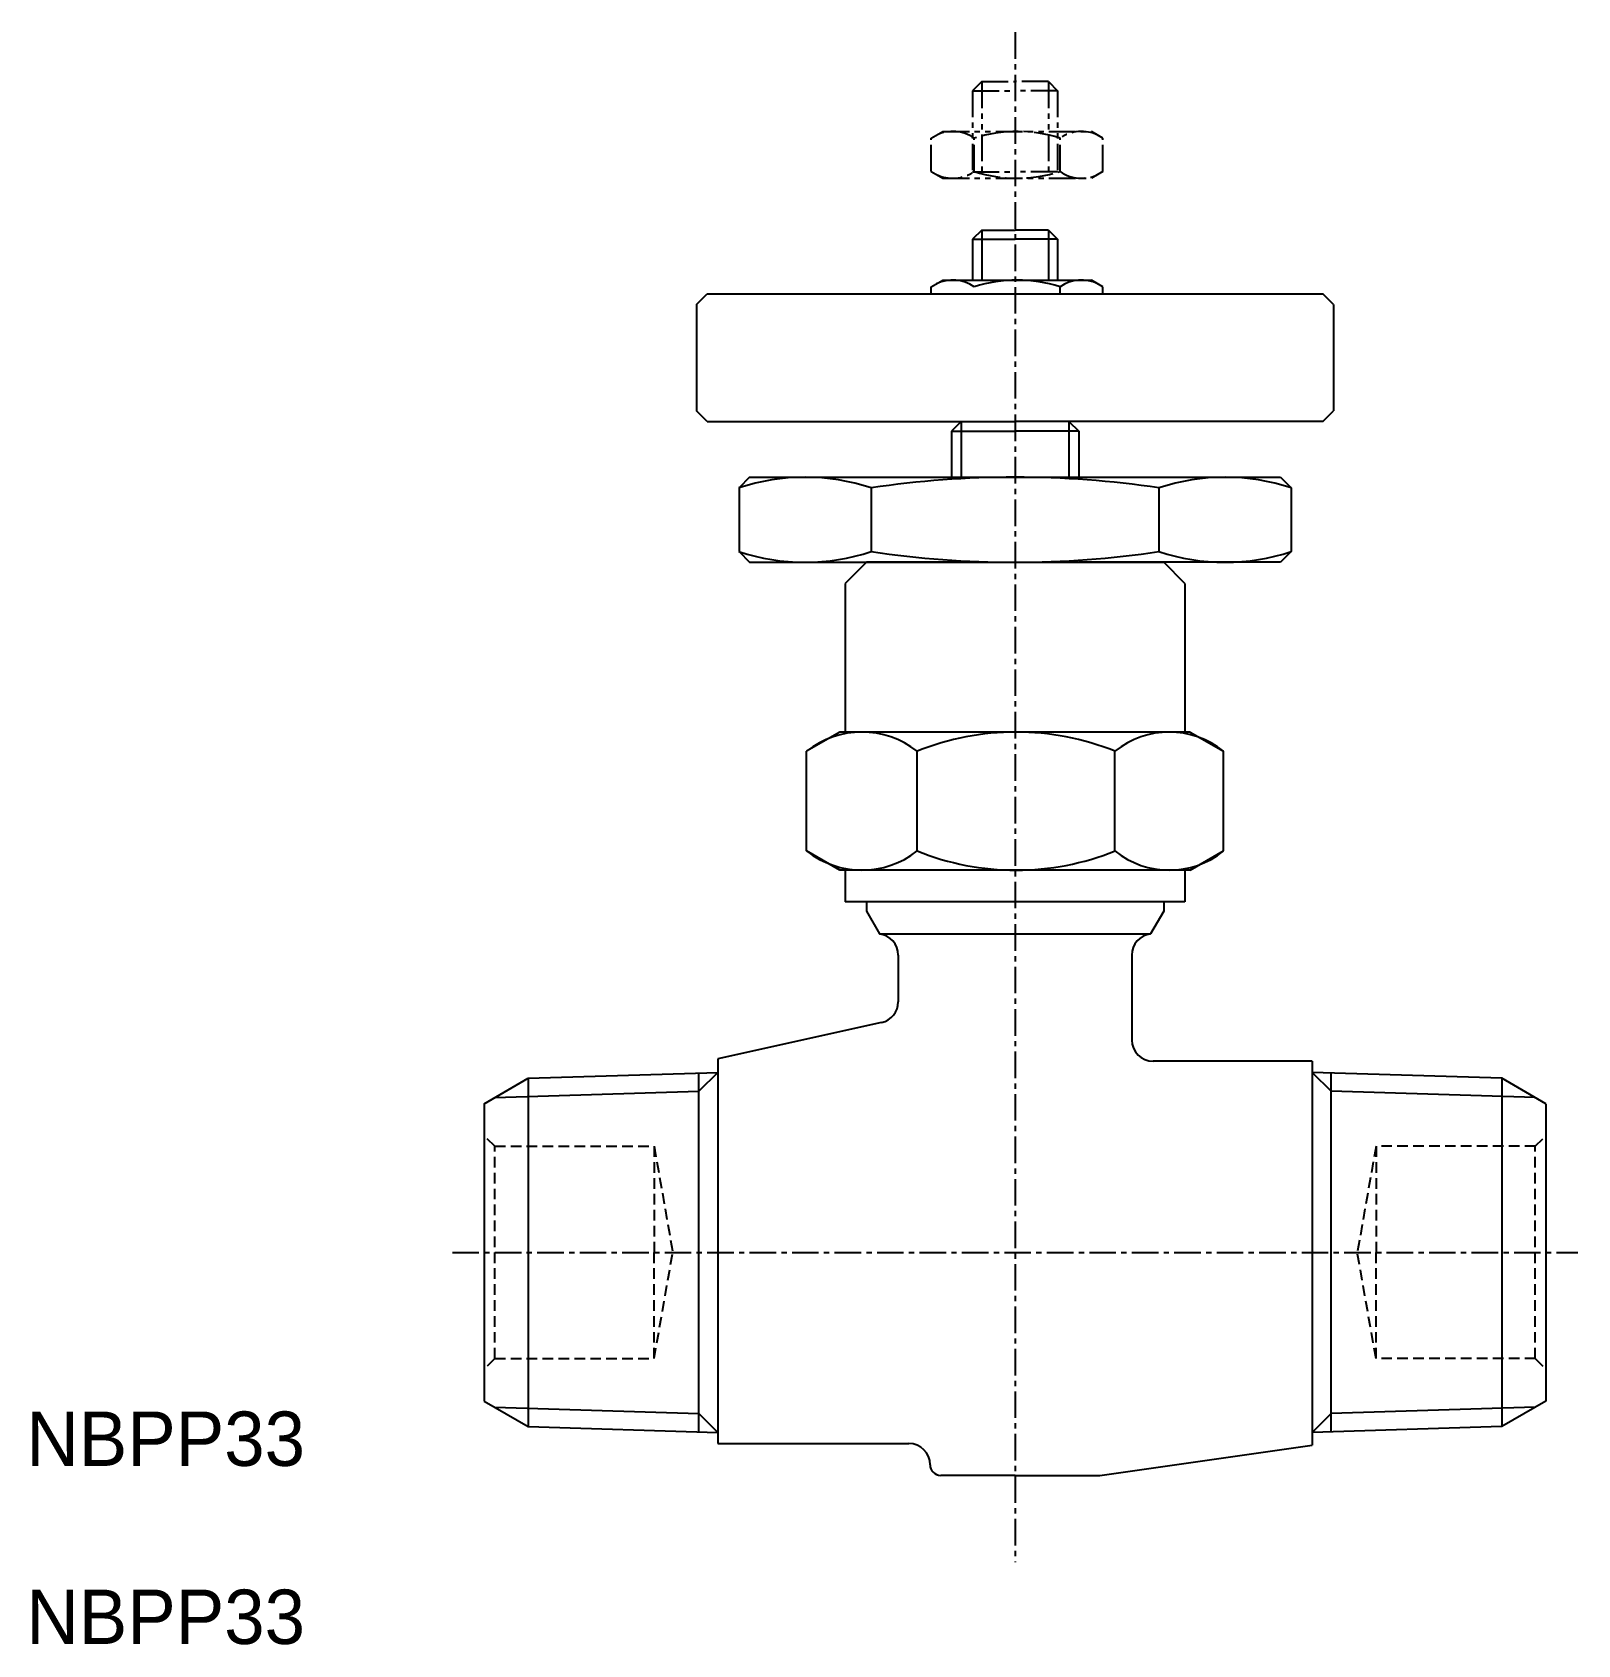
# Model space of a CAD drawing. Extents: x 241.9 to 314.7, y 387.3 to 463.3.
import ezdxf

# ---------------------------------------------------------------- set-up
doc = ezdxf.new("R2010")
doc.units = 0
for name, pattern in [('CENTER', [2, 1.25, -0.25, 0.25, -0.25]), ('DASHED', [0.75, 0.5, -0.25]), ('PHANTOM', [2.5, 1.25, -0.25, 0.25, -0.25, 0.25, -0.25])]:
    doc.linetypes.add(name, pattern=pattern)
doc.layers.get('0').update_dxf_attribs({"linetype": 'CONTINUOUS'})
doc.layers.add('CENTER', color=1, linetype='CENTER')

msp = doc.modelspace()

# ---------------------------------------------------------------- linework, layer by layer
at = {"color": 3, "linetype": 'PHANTOM'}
for p, q in [((286.586, 460.94), (286.157, 460.511)), ((286.586, 460.94), (286.157, 460.511)), ((286.586, 460.94), (288.157, 460.94)), ((286.586, 460.94), (288.157, 460.94)), ((286.586, 460.94), (286.586, 458.59)), ((286.586, 460.94), (286.586, 456.684)), ((289.728, 460.94), (288.157, 460.94)), ((289.728, 460.94), (288.157, 460.94)), ((289.728, 460.94), (290.157, 460.511)), ((289.728, 460.94), (290.157, 460.511)), ((289.728, 460.94), (289.728, 458.59)), ((289.728, 460.94), (289.728, 456.684)), ((286.157, 460.511), (288.157, 460.511)), ((286.157, 460.511), (288.157, 460.511)), ((286.157, 460.511), (286.157, 458.59)), ((286.157, 460.511), (286.157, 456.684)), ((290.157, 460.511), (288.157, 460.511)), ((290.157, 460.511), (288.157, 460.511)), ((290.157, 460.511), (290.157, 458.59)), ((290.157, 460.511), (290.157, 456.684)), ((284.212, 458.277), (284.755, 458.59)), ((284.212, 456.703), (284.212, 458.277)), ((284.755, 458.59), (291.755, 458.59)), ((286.234, 456.703), (286.234, 458.277)), ((290.276, 456.703), (290.276, 458.277)), ((292.297, 458.277), (291.755, 458.59)), ((292.297, 456.703), (292.297, 458.277)), ((284.212, 456.703), (284.755, 456.39)), ((284.755, 456.39), (291.755, 456.39)), ((286.157, 456.684), (288.157, 456.684)), ((290.157, 456.684), (288.157, 456.684)), ((292.297, 456.703), (291.755, 456.39))]:
    msp.add_line(p, q, dxfattribs=at)
at = {"color": 7, "linetype": 'CONTINUOUS'}
for p, q in [((286.586, 453.94), (286.157, 453.511)), ((286.586, 453.94), (286.157, 453.511)), ((286.157, 453.511), (286.157, 451.59)), ((286.157, 453.511), (288.157, 453.511)), ((286.157, 453.511), (288.157, 453.511)), ((286.586, 453.94), (286.586, 451.59)), ((286.586, 453.94), (288.157, 453.94)), ((286.586, 453.94), (288.157, 453.94)), ((289.728, 453.94), (288.157, 453.94)), ((289.728, 453.94), (288.157, 453.94)), ((290.157, 453.511), (288.157, 453.511)), ((290.157, 453.511), (288.157, 453.511)), ((289.728, 453.94), (289.728, 451.59)), ((289.728, 453.94), (290.157, 453.511)), ((289.728, 453.94), (290.157, 453.511)), ((290.157, 453.511), (290.157, 451.59)), ((284.212, 451.277), (284.755, 451.59)), ((284.212, 450.94), (284.212, 451.277)), ((284.755, 451.59), (291.755, 451.59)), ((290.276, 450.94), (290.276, 451.277)), ((292.297, 451.277), (291.755, 451.59)), ((292.297, 450.94), (292.297, 451.277)), ((273.157, 450.44), (273.657, 450.94)), ((273.157, 450.44), (273.157, 445.44)), ((273.657, 450.94), (302.657, 450.94)), ((303.157, 450.44), (302.657, 450.94)), ((303.157, 450.44), (303.157, 445.44)), ((273.657, 444.94), (273.157, 445.44)), ((273.657, 444.94), (285.682, 444.94)), ((285.617, 444.94), (285.157, 444.48)), ((285.617, 444.94), (288.157, 444.94)), ((285.617, 444.94), (285.617, 442.309)), ((285.617, 444.94), (288.157, 444.94)), ((285.657, 444.94), (288.157, 444.94)), ((285.657, 444.94), (288.157, 444.94)), ((290.697, 444.94), (288.157, 444.94)), ((290.657, 444.94), (288.157, 444.94)), ((290.697, 444.94), (288.157, 444.94)), ((290.657, 444.94), (288.157, 444.94)), ((302.657, 444.94), (290.657, 444.94)), ((290.697, 444.94), (290.697, 442.309)), ((290.697, 444.94), (291.157, 444.48)), ((302.657, 444.94), (303.157, 445.44)), ((285.157, 444.48), (285.157, 442.309)), ((285.157, 444.48), (288.157, 444.48)), ((291.157, 444.48), (288.157, 444.48)), ((291.157, 444.48), (291.157, 442.309)), ((275.657, 442.309), (275.157, 441.809)), ((275.657, 442.309), (300.657, 442.309)), ((300.657, 442.309), (301.157, 441.809)), ((275.157, 441.809), (275.157, 438.809)), ((281.378, 441.809), (281.378, 438.809)), ((294.936, 441.809), (294.936, 438.809)), ((301.157, 441.809), (301.157, 438.809)), ((275.157, 438.809), (275.657, 438.309)), ((275.657, 438.309), (295.157, 438.309)), ((281.157, 438.309), (280.157, 437.309)), ((285.157, 438.309), (281.157, 438.309)), ((300.657, 438.309), (291.157, 438.309)), ((291.157, 438.309), (291.407, 438.309)), ((296.157, 437.309), (295.157, 438.309)), ((301.157, 438.809), (300.657, 438.309)), ((280.157, 437.309), (280.157, 430.309)), ((296.157, 437.309), (296.157, 430.309)), ((279.907, 430.309), (278.342, 429.405)), ((296.407, 430.309), (279.907, 430.309)), ((296.407, 430.309), (297.972, 429.405)), ((278.342, 424.712), (278.342, 429.405)), ((283.549, 424.712), (283.549, 429.405)), ((292.864, 424.712), (292.864, 429.405)), ((297.972, 424.712), (297.972, 429.405)), ((279.907, 423.809), (278.342, 424.712)), ((296.407, 423.809), (297.972, 424.712)), ((296.407, 423.809), (279.907, 423.809)), ((280.157, 423.809), (280.157, 422.309)), ((296.157, 423.809), (296.157, 422.309)), ((296.157, 422.309), (280.157, 422.309)), ((281.157, 422.309), (281.157, 421.871)), ((295.157, 422.309), (295.157, 421.871)), ((281.157, 421.871), (281.77, 420.802)), ((295.157, 421.871), (294.543, 420.802)), ((282.657, 419.809), (282.657, 417.611)), ((293.657, 419.809), (293.657, 415.809)), ((281.874, 416.635), (274.157, 414.92)), ((274.157, 414.92), (274.157, 396.809)), ((302.157, 414.809), (294.657, 414.809)), ((302.157, 414.809), (302.157, 396.737)), ((263.157, 412.809), (265.231, 414.006)), ((265.231, 414.006), (274.157, 414.285)), ((265.231, 414.006), (265.231, 397.611)), ((273.273, 397.36), (273.273, 414.257)), ((311.083, 414.006), (302.157, 414.285)), ((303.041, 397.36), (303.041, 414.257)), ((311.083, 414.006), (311.083, 397.611)), ((313.157, 412.809), (311.083, 414.006)), ((263.157, 412.809), (263.157, 398.809)), ((313.157, 412.809), (313.157, 398.809)), ((263.157, 398.809), (265.231, 397.611)), ((313.157, 398.809), (311.083, 397.611)), ((265.231, 397.611), (274.157, 397.332)), ((311.083, 397.611), (302.157, 397.332)), ((274.157, 396.809), (283.157, 396.809)), ((292.157, 395.309), (302.157, 396.737)), ((284.157, 395.809), (284.157, 395.809)), ((288.157, 395.309), (284.657, 395.309)), ((288.157, 395.309), (292.157, 395.309))]:
    msp.add_line(p, q, dxfattribs=at)
msp.add_line((281.77, 420.802), (294.543, 420.802))
at = {"color": 3, "linetype": 'CONTINUOUS'}
for p, q in [((274.157, 414.285), (273.273, 413.401)), ((302.157, 414.285), (303.041, 413.401)), ((263.663, 413.101), (273.273, 413.401)), ((312.651, 413.101), (303.041, 413.401)), ((263.663, 398.517), (273.273, 398.216)), ((274.157, 397.332), (273.273, 398.216)), ((302.157, 397.332), (303.041, 398.216)), ((312.651, 398.517), (303.041, 398.216))]:
    msp.add_line(p, q, dxfattribs=at)
at = {"color": 3, "linetype": 'DASHED'}
for p, q in [((263.657, 410.809), (263.157, 411.309)), ((263.657, 410.809), (271.157, 410.809)), ((263.657, 400.809), (263.657, 410.809)), ((271.157, 410.809), (271.157, 405.809)), ((271.157, 410.809), (272.039, 405.809)), ((305.157, 410.809), (304.275, 405.809)), ((312.657, 410.809), (305.157, 410.809)), ((305.157, 410.809), (305.157, 405.809)), ((312.657, 410.809), (313.157, 411.309)), ((312.657, 400.809), (312.657, 410.809)), ((271.157, 400.809), (272.039, 405.809)), ((271.157, 400.809), (271.157, 405.809)), ((305.157, 400.809), (304.275, 405.809)), ((305.157, 400.809), (305.157, 405.809)), ((263.657, 400.809), (263.157, 400.309)), ((263.657, 400.809), (271.157, 400.809)), ((312.657, 400.809), (305.157, 400.809)), ((312.657, 400.809), (313.157, 400.309))]:
    msp.add_line(p, q, dxfattribs=at)
at = {"color": 3, "linetype": 'PHANTOM'}
for centre, radius, start, end in [((285.223, 456.803), 1.787, 55.56153, 115.56153), ((288.255, 451.912), 6.678, 72.38303, 107.61697), ((291.287, 456.803), 1.787, 64.43847, 124.43847), ((285.223, 458.177), 1.787, 244.43847, 304.43847), ((288.255, 463.068), 6.678, 252.38303, 287.61697), ((291.287, 458.177), 1.787, 235.56153, 295.56153)]:
    msp.add_arc(centre, radius, start, end, dxfattribs=at)
at = {"color": 7, "linetype": 'CONTINUOUS'}
for centre, radius, start, end in [((285.223, 449.803), 1.787, 55.56153, 115.56153), ((288.255, 444.912), 6.678, 72.38303, 107.61697), ((291.287, 449.803), 1.787, 64.43847, 124.43847), ((278.267, 432.384), 9.925, 71.73612, 108.26388), ((288.157, 396.183), 46.127, 81.5489, 98.4511), ((298.046, 432.384), 9.925, 71.73612, 108.26388), ((278.267, 448.234), 9.925, 251.73612, 288.26388), ((288.157, 484.434), 46.127, 261.5489, 278.4511), ((298.046, 448.234), 9.925, 251.73612, 288.26388), ((280.946, 426.105), 4.203, 51.7253, 128.2747), ((288.207, 417.854), 12.455, 68.04017, 111.95983), ((295.418, 426.248), 4.061, 51.03189, 128.96811), ((280.946, 428.012), 4.203, 231.7253, 308.2747), ((288.207, 436.263), 12.455, 248.04017, 291.95983), ((295.418, 427.869), 4.061, 231.03189, 308.96811), ((281.657, 419.809), 1, 0, 83.48663), ((294.657, 419.809), 1, 96.51337, 180), ((281.657, 417.611), 1, 282.52881, 0), ((294.657, 415.809), 1, 180, 270), ((283.157, 395.809), 1, 360, 90), ((284.657, 395.809), 0.5, 180, 270)]:
    msp.add_arc(centre, radius, start, end, dxfattribs=at)
at = {"layer": 'CENTER', "color": 1, "linetype": 'CENTER'}
for p, q in [((288.157, 463.262), (288.157, 391.226)), ((261.657, 405.809), (314.657, 405.809))]:
    msp.add_line(p, q, dxfattribs=at)

# ---------------------------------------------------------------- texts
at = {"color": 7, "linetype": 'CONTINUOUS'}
for p in [(241.592, 395.756), (241.592, 387.371)]:
    msp.add_text('NBPP33', height=2.5597, dxfattribs=at).set_placement(p)

doc.saveas('drawing.dxf')
